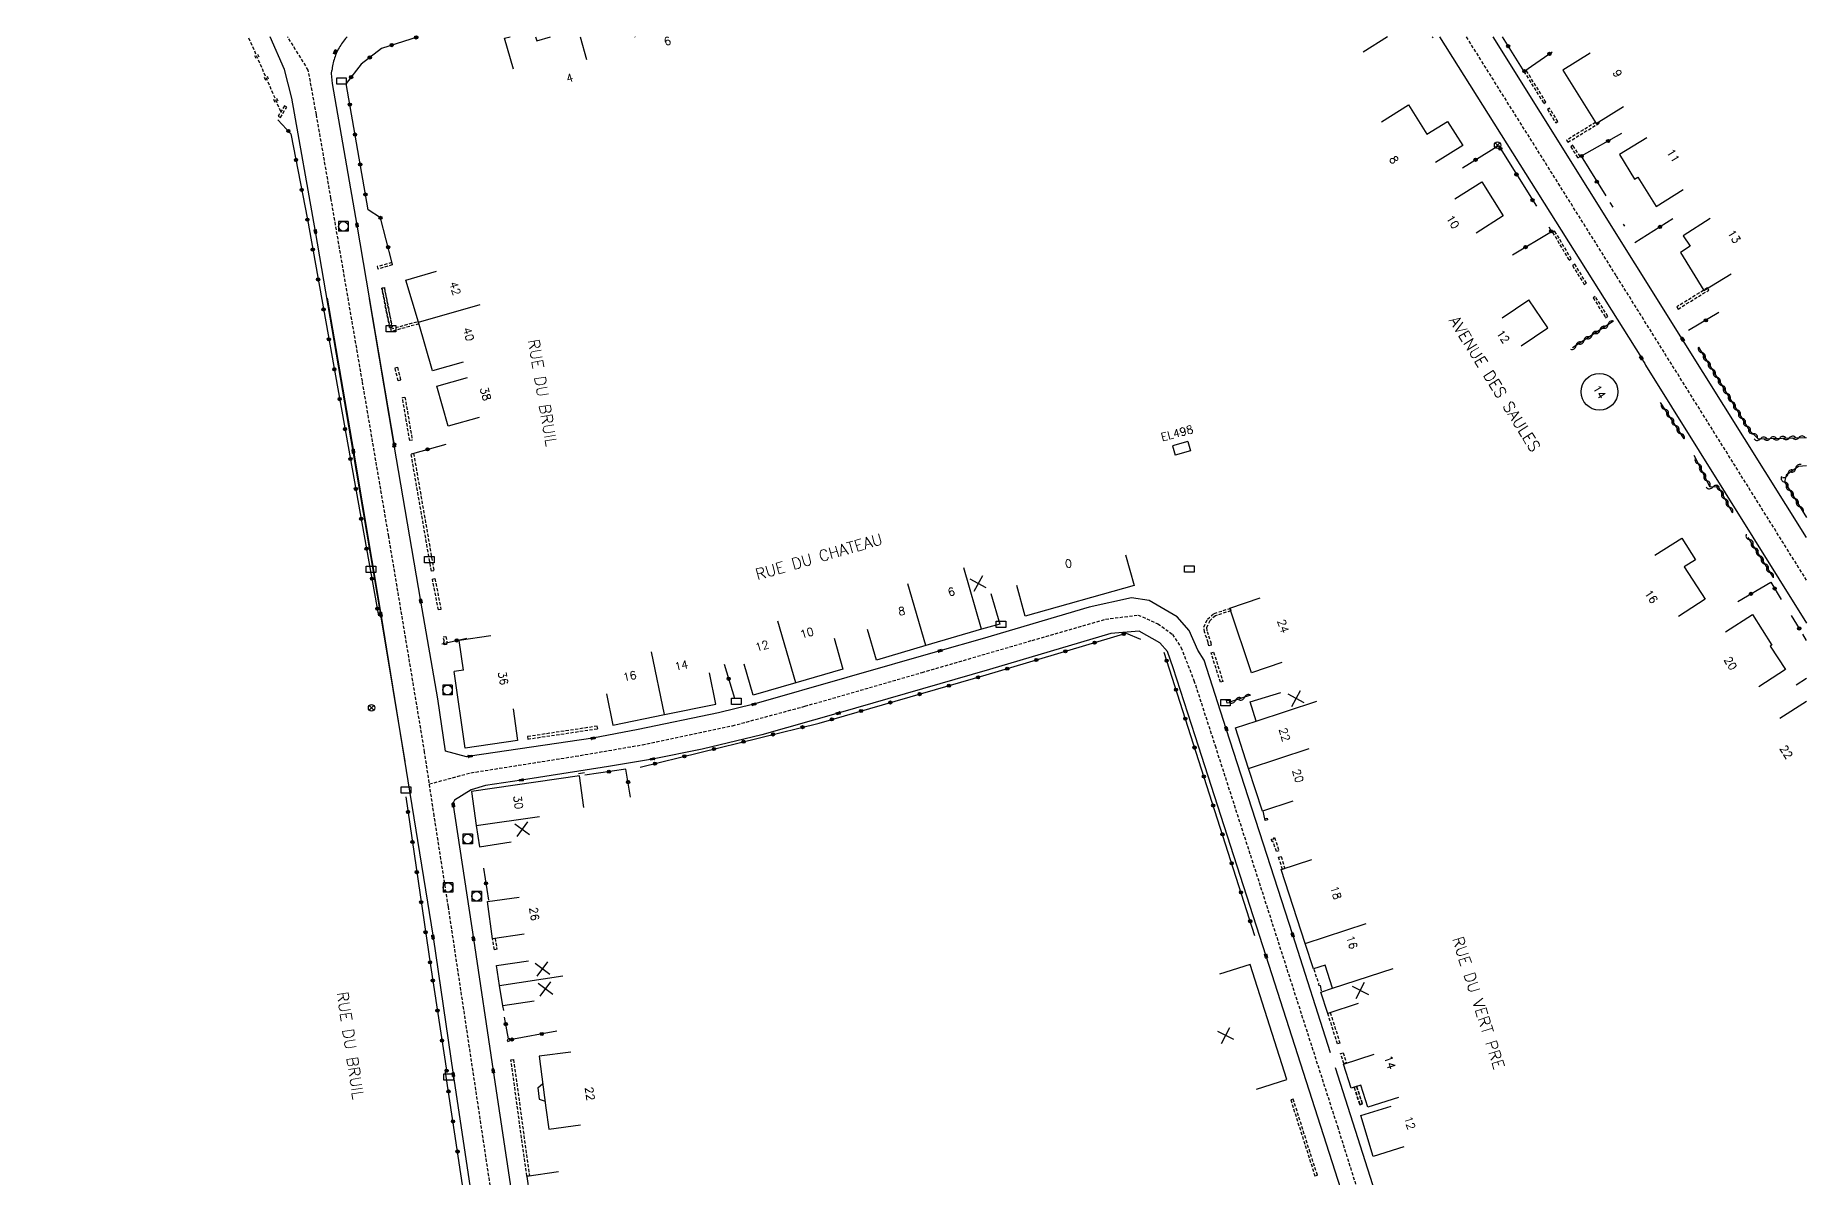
# Model space of a CAD drawing. Header units: millimetres. Extents: x 100515 to 101000, y 121512 to 122000.
# Drawn here: x 100723.3 to 101000, y 121821.7 to 122000.2 of the extents above; entities that cross this region are included whole.
import ezdxf
from ezdxf.enums import TextEntityAlignment as Align

# ---------------------------------------------------------------- set-up
doc = ezdxf.new("R2010")
doc.units = ezdxf.units.MM
doc.linetypes.add('DASHED', pattern=[0.75, 0.5, -0.25])
doc.layers.get('0').update_dxf_attribs({"linetype": 'CONTINUOUS'})
for name, color, linetype in [('W0001', 6, 'DASHED'), ('W0008', 7, 'CONTINUOUS'), ('W0100', 7, 'CONTINUOUS'), ('W0105', 7, 'CONTINUOUS'), ('W0112', 1, 'DASHED'), ('W0220', 5, 'DASHED'), ('W0310', 3, 'CONTINUOUS'), ('W0322', 7, 'CONTINUOUS'), ('W0400', 7, 'CONTINUOUS'), ('W0420', 7, 'CONTINUOUS'), ('W0469', 7, 'CONTINUOUS'), ('W0984', 7, 'CONTINUOUS'), ('W0989', 7, 'CONTINUOUS'), ('W0991', 7, 'CONTINUOUS'), ('W1102', 7, 'CONTINUOUS'), ('W1471', 7, 'CONTINUOUS')]:
    doc.layers.add(name, color=color, linetype=linetype)
doc.styles.get("Standard").update_dxf_attribs({"font": 'romans.shx', "width": 0.85})

# ---------------------------------------------------------------- blocks, each defined once
blk = doc.blocks.new('T400')
for p, q in [((-0.15, 0.3), (0.15, 0.3)), ((-0.15, -0.25), (-0.15, 0.3)), ((-0.15, 0.15), (0.15, 0.15)), ((-0.15, 0), (0.15, 0)), ((0.15, 0.3), (0.15, -0.25)), ((-0.15, -0.15), (0.15, -0.15)), ((-0.15, -0.25), (-0.15, -0.3)), ((-0.15, -0.3), (0.15, -0.3)), ((0.15, -0.3), (0.15, -0.25))]:
    blk.add_line(p, q)
blk = doc.blocks.new('T469')
at = {"color": 0, "linetype": 'Continuous', "flags": 128}
for points in [[(-0.35, 0.35), (0.35, -0.35)], [(-0.35, -0.35), (0.35, 0.35)]]:
    blk.add_lwpolyline(points, dxfattribs=at)
at = {"color": 0, "linetype": 'Continuous'}
blk.add_circle((0, 0), 0.5, dxfattribs=at)
blk = doc.blocks.new('t310o')
at = {"color": 0, "linetype": 'Continuous'}
for centre, start, end in [((-0.5, 0.38), 216.8699, 323.1304), ((0.5, -0.37), 36.8699, 143.1303)]:
    blk.add_arc(centre, 0.625, start, end, dxfattribs=at)
blk = doc.blocks.new('t322o')
at = {"color": 0, "linetype": 'Continuous'}
for radius in [0.25, 0.15]:
    blk.add_circle((0, 0), radius, dxfattribs=at)
blk = doc.blocks.new('t220o')
at = {"color": 0, "linetype": 'Continuous'}
for p, q in [((-0.25, 0.25), (0.25, 0.25)), ((-0.25, -0.25), (0.25, -0.25))]:
    blk.add_line(p, q, dxfattribs=at)
blk = doc.blocks.new('t991o')
at = {"color": 0, "linetype": 'Continuous'}
for p, q in [((-1, 1), (1, -1)), ((-1, -1), (1, 1))]:
    blk.add_line(p, q, dxfattribs=at)
blk = doc.blocks.new('T1471')
at = {"color": 0, "linetype": 'Continuous', "flags": 128}
blk.add_lwpolyline([(-0.75, -0.5), (-0.75, 0.5), (0.75, 0.5), (0.75, -0.5), (-0.75, -0.5)], dxfattribs=at)
blk = doc.blocks.new('T420')
for p, q in [((0.75, 0.75), (-0.75, 0.75)), ((-0.75, 0.75), (-0.75, -0.75)), ((0.75, 0.75), (0.75, -0.75)), ((0.75, -0.75), (-0.75, -0.75))]:
    blk.add_line(p, q)
blk.add_ellipse((0, 0), major_axis=(-0.53, 0.53), ratio=1, start_param=3.926991, end_param=10.210176)

msp = doc.modelspace()

# ---------------------------------------------------------------- linework, layer by layer
at = {"layer": 'W0001'}
for points in [[(100818.7, 121712.43), (100812.98, 121733.18), (100805.58, 121760), (100802.55, 121771.19), (100800.61, 121780.31), (100798.52, 121793.52), (100795.82, 121810.84), (100792.58, 121832.43), (100787.84, 121864.04), (100785.62, 121878.24), (100784.13, 121888.22), (100778.52, 121921.92), (100774.4, 121946.17), (100769.5, 121974.76), (100767.22, 121987.86), (100765.96, 121994.79), (100762.72, 122000)], [(101000, 121915.07), (100970.25, 121962.69), (100946.85, 122000)], [(100784.88, 121883.23), (100791.35, 121884.98), (100807.7, 121887.56), (100818.12, 121889.35), (100832.2, 121892.32), (100843.54, 121895.38), (100861.83, 121900.66), (100879.03, 121905.67), (100890.49, 121908.98), (100895.57, 121909.63), (100898.68, 121908.27), (100900.94, 121906.61), (100902.27, 121904.59), (100904.3, 121899.41), (100907.6, 121889.23), (100914.94, 121866.41), (100926.71, 121829.73), (100938.42, 121792.47), (100950.93, 121754.25)]]:
    msp.add_lwpolyline(points, dxfattribs=at)
at = {"layer": 'W0008'}
for p, q in [((100948.66, 121753.49), (100915.56, 121856.33)), ((100926.34, 121838.93), (100953.2, 121755))]:
    msp.add_line(p, q, dxfattribs=at)
for points in [[(100781.1, 121886.73), (100777.31, 121909.65), (100772.99, 121935.21), (100767.07, 121969.57), (100763.41, 121990.42), (100762.22, 121994.9), (100759.99, 122000)], [(100942.67, 122000), (100974.2, 121949.82), (100974.54, 121949.25), (100974.72, 121948.96), (100974.86, 121948.7), (100995.65, 121915.27), (101000, 121908.35)], [(101000, 121921.76), (100980.62, 121952.7), (100951.04, 122000)], [(100779.42, 121936.15), (100773.57, 121970.54), (100769.75, 121992.7), (100769.6, 121994.24), (100769.64, 121994.7)], [(100768.91, 121959.17), (100773.01, 121935.22), (100777.27, 121909.77), (100785.44, 121859.31), (100788.61, 121837.81), (100791.82, 121816.31), (100792.73, 121810.39), (100792.72, 121809.29), (100792.09, 121807.66), (100790.98, 121806.4), (100789.15, 121805.67), (100787.51, 121805.18), (100747.42, 121793.63), (100723.33, 121786.65)], [(100925.62, 121841.22), (100919.73, 121859.64), (100909.35, 121891.85), (100905.88, 121902.56), (100904.9, 121904.12), (100903.54, 121907.19), (100901.68, 121909.36), (100897.3, 121911.92), (100894.55, 121912.32), (100887.96, 121910.86), (100871.2, 121905.93), (100864.63, 121904.05), (100835.55, 121895.68), (100830.05, 121894.34), (100817.51, 121891.74), (100810.42, 121890.37), (100791.22, 121887.55), (100790.66, 121887.46), (100787.39, 121888.35), (100786.17, 121896.54), (100783.53, 121911.8), (100779.38, 121936.18), (100775.51, 121959.02)], [(100915.56, 121856.33), (100904.51, 121890.76), (100901.05, 121901.37), (100900.17, 121903.93), (100898.95, 121905.31), (100895.75, 121907.1), (100891.33, 121906.74), (100872.36, 121901.13), (100848.75, 121894.27), (100836.82, 121890.89), (100827.49, 121888.65), (100819.74, 121887.13), (100812.86, 121885.95), (100799.27, 121883.85), (100793.66, 121883.01), (100791.39, 121882.33), (100788.82, 121880.68), (100788.57, 121880.3), (100788.61, 121879.93), (100791.76, 121859.04), (100794.84, 121838.39), (100797.96, 121817.64)]]:
    msp.add_lwpolyline(points, dxfattribs=at)
at = {"layer": 'W0008', "flags": 128}
msp.add_lwpolyline([(100772.03, 122000), (100771.93, 121999.89), (100771.77, 121999.7), (100771.61, 121999.51), (100771.45, 121999.31), (100771.31, 121999.11), (100771.16, 121998.91), (100771.03, 121998.7), (100770.89, 121998.48), (100770.77, 121998.27), (100770.64, 121998.04), (100770.53, 121997.82), (100770.42, 121997.59), (100770.32, 121997.36), (100770.23, 121997.13), (100770.14, 121996.9), (100770.06, 121996.66), (100769.98, 121996.43), (100769.91, 121996.19), (100769.85, 121995.94), (100769.8, 121995.7), (100769.75, 121995.45), (100769.71, 121995.21), (100769.67, 121994.96), (100769.64, 121994.7)], dxfattribs=at)
at = {"layer": 'W0100'}
for p, q in [((100934.53, 122000), (100930.71, 121997.59)), ((100952.47, 121956.05), (100956.6, 121958.87)), ((100903.35, 121936.74), (100900.94, 121936.09)), ((100900.94, 121936.09), (100901.36, 121934.62)), ((100794.47, 121906.39), (100789.52, 121905.67)), ((100790.19, 121901.02), (100789.52, 121905.67)), ((100790.19, 121901.02), (100788.72, 121900.81)), ((100995.8, 121893.51), (101000, 121896.16)), ((100927.67, 121839.44), (100932.43, 121840.99)), ((100928.88, 121835.7), (100927.67, 121839.44)), ((100801.79, 121835.74), (100802.58, 121836.41)), ((100930.36, 121836.18), (100928.88, 121835.7)), ((100931.49, 121832.7), (100930.36, 121836.18)), ((100936.24, 121834.23), (100931.49, 121832.7))]:
    msp.add_line(p, q, dxfattribs=at)
at = {"layer": 'W0100', "flags": 128}
for points in [[(100798.01, 121994.94), (100796.63, 121999.75), (100797.5, 122000)], [(100801.46, 122000), (100801.64, 121999.38), (100803.8, 122000)], [(100808.4, 122000), (100809.43, 121996.42)], [(100817.01, 121999.94), (100816.99, 122000)]]:
    msp.add_lwpolyline(points, dxfattribs=at)
at = {"layer": 'W0100'}
for points in [[(100966.17, 121997.45), (100961.93, 121994.8), (100967.15, 121986.46), (100971.39, 121989.12)], [(100933.59, 121986.7), (100937.83, 121989.35), (100940.69, 121984.76), (100943.91, 121986.75), (100946.28, 121983), (100942.05, 121980.33)], [(100975.04, 121984.22), (100970.77, 121981.62), (100973.14, 121977.73), (100973.65, 121978.04), (100976.5, 121973.47), (100980.74, 121976.11)], [(100945.03, 121974.66), (100949.26, 121977.33), (100952.63, 121971.99), (100948.4, 121969.32)], [(100984.95, 121971.59), (100980.73, 121968.91), (100981.79, 121967.25), (100980.3, 121966.26), (100983.96, 121960.34), (100988.21, 121962.97)], [(100790.15, 121949.17), (100785.34, 121947.79), (100783.17, 121955.38), (100781.21, 121961.96), (100786, 121963.39)], [(100955.44, 121951.71), (100959.57, 121954.53), (100956.6, 121958.87)], [(100792.63, 121940.52), (100787.82, 121939.14), (100786.04, 121945.39), (100790.84, 121946.76)], [(100903.35, 121936.74), (100903.77, 121935.28), (100901.36, 121934.62)], [(100976.29, 121919.01), (100980.53, 121921.65), (100982.63, 121918.28), (100980.86, 121917.16), (100984.16, 121912.1), (100979.97, 121909.38)], [(100893.59, 121919.04), (100894.94, 121914.23), (100877.96, 121909.45), (100876.61, 121914.26)], [(100872.58, 121913.02), (100873.96, 121908.22), (100871.1, 121907.4), (100862.42, 121904.88), (100854.73, 121902.58), (100853.29, 121907.37)], [(100918.03, 121902.21), (100913.29, 121900.62), (100909.92, 121910.72), (100914.66, 121912.3)], [(100987.33, 121907.02), (100991.55, 121909.69), (100994.56, 121904.93), (100994.31, 121904.77), (100996.7, 121901.14), (100992.53, 121898.39)], [(100848.09, 121905.99), (100849.48, 121901.18), (100842.09, 121899.05), (100835.45, 121897.13), (100834.06, 121901.93)], [(100797.94, 121894.97), (100798.65, 121890.02), (100790.46, 121888.85), (100788.72, 121900.81)], [(100812.53, 121897.3), (100813.55, 121892.4), (100821.6, 121894.08), (100829.62, 121895.7), (100828.63, 121900.6)], [(100919.74, 121880.52), (100914.99, 121878.96), (100912.8, 121885.65), (100910.79, 121892.01), (100914.01, 121893.04), (100913.1, 121896.05), (100917.89, 121897.5)], [(100809.02, 121879.54), (100808.3, 121884.48), (100791.44, 121882.03), (100792.18, 121876.74), (100792.71, 121873.42), (100797.65, 121874.21)], [(100929.97, 121848.93), (100925.22, 121847.37), (100924.12, 121850.7), (100925.93, 121851.3), (100924.8, 121854.93), (100922.96, 121854.35), (100921.67, 121858.32), (100917.95, 121869.89), (100922.71, 121871.41)], [(100799.69, 121859.74), (100794.73, 121859.05), (100793.93, 121864.86), (100798.88, 121865.54)], [(100801.26, 121849.3), (100796.32, 121848.56), (100795.84, 121851.76), (100795.38, 121854.84), (100800.33, 121855.57)], [(100914.06, 121835.54), (100918.82, 121837.07), (100913.08, 121855.03), (100908.31, 121853.51)], [(100806.97, 121841.33), (100802.01, 121840.67), (100803.08, 121832.64), (100803.55, 121829.27), (100808.5, 121829.96)], [(100801.79, 121835.74), (100802.01, 121833.97), (100802.95, 121833.64)], [(100937.09, 121826.51), (100932.31, 121825.04), (100930.35, 121831.41), (100935.13, 121832.88)], [(100805.04, 121822.61), (100800.08, 121821.91), (100800.82, 121816.67), (100801.57, 121811.11), (100802.43, 121804.81), (100803.24, 121799.42), (100803.9, 121794.45), (100804.74, 121788.38), (100805.66, 121782.14), (100806.31, 121777.64)]]:
    msp.add_lwpolyline(points, dxfattribs=at)
at = {"layer": 'W0105'}
for p, q in [((100809.11, 121884.97), (100808.16, 121884.8)), ((100915.38, 121877.79), (100915.1, 121878.99)), ((100924.01, 121851.72), (100924.2, 121850.9))]:
    msp.add_line(p, q, dxfattribs=at)
at = {"layer": 'W0112'}
for p, q in [((100955.85, 121994.56), (100958.96, 121989.57)), ((100761.61, 121987.38), (100762.58, 121989.01)), ((100762.58, 121989.01), (100762.24, 121989.22)), ((100958.96, 121989.57), (100959.29, 121989.78)), ((100959.51, 121988.62), (100960.83, 121986.54)), ((100960.83, 121986.54), (100961.17, 121986.75)), ((100967.05, 121986.62), (100962.51, 121983.84)), ((100962.51, 121983.84), (100962.72, 121983.5)), ((100963.16, 121982.82), (100964.29, 121981.05)), ((100964.29, 121981.05), (100964.62, 121981.27)), ((100960.67, 121969.63), (100960.33, 121969.43)), ((100963.25, 121965.28), (100960.67, 121969.63)), ((100779.08, 121964.35), (100776.81, 121963.69)), ((100779, 121964.72), (100779.08, 121964.35)), ((100963.79, 121964.44), (100963.45, 121964.23)), ((100965.61, 121961.49), (100963.79, 121964.44)), ((100777.45, 121960.73), (100777.84, 121960.8)), ((100778.66, 121954.56), (100777.45, 121960.73)), ((100777.46, 121960.7), (100778.68, 121954.53)), ((100967, 121959.41), (100966.66, 121959.19)), ((100968.95, 121956.3), (100967, 121959.41)), ((100984.53, 121960.74), (100979.72, 121957.79)), ((100778.84, 121954.34), (100783.13, 121955.52)), ((100979.72, 121957.79), (100979.93, 121957.45)), ((100778.68, 121954.53), (100779.07, 121954.61)), ((100778.95, 121953.95), (100778.84, 121954.34)), ((100783.24, 121955.13), (100778.95, 121953.95)), ((100779.5, 121948.24), (100779.89, 121948.34)), ((100780, 121946.23), (100779.5, 121948.24)), ((100780.65, 121943.62), (100781.05, 121943.68)), ((100781.81, 121936.88), (100780.65, 121943.62)), ((100782.01, 121934.83), (100782.4, 121934.89)), ((100785.19, 121916.49), (100782.01, 121934.83)), ((100785.35, 121915.24), (100785.74, 121915.32)), ((100786.29, 121910.42), (100785.35, 121915.24)), ((100907.45, 121909.89), (100909.95, 121910.66)), ((100787.22, 121905.5), (100787.05, 121906.2)), ((100906.99, 121903.71), (100907.37, 121903.83)), ((100908.44, 121899.14), (100906.99, 121903.71)), ((100909.4, 121896.28), (100909.8, 121896.35)), ((100909.48, 121895.86), (100909.4, 121896.28)), ((100800.23, 121890.24), (100811.16, 121891.87)), ((100811.16, 121891.87), (100811.1, 121892.26)), ((100915.36, 121877.79), (100915.74, 121877.88)), ((100915.42, 121877.51), (100915.36, 121877.79)), ((100916.49, 121874.23), (100916.41, 121874.59)), ((100917.53, 121871.77), (100917.91, 121871.89)), ((100918.13, 121869.88), (100917.53, 121871.77)), ((100794.73, 121859.06), (100795.13, 121859.13)), ((100795.03, 121857.33), (100794.73, 121859.06)), ((100925.21, 121847.38), (100925.59, 121847.5)), ((100926.73, 121842.6), (100925.21, 121847.38)), ((100797.01, 121843.26), (100797.15, 121842.99)), ((100797.15, 121842.99), (100797.51, 121843.16)), ((100797.61, 121840.12), (100798.01, 121840.17)), ((100800.09, 121821.96), (100797.61, 121840.12)), ((100927.22, 121841.11), (100927.6, 121841.23)), ((100927.74, 121839.53), (100927.22, 121841.11)), ((100919.8, 121833.99), (100919.42, 121833.87)), ((100923.58, 121822.09), (100919.8, 121833.99)), ((100929.34, 121835.87), (100929.72, 121835.99)), ((100930.2, 121833.14), (100929.34, 121835.87)), ((100929.35, 121835.83), (100930.23, 121833.11)), ((100930.23, 121833.11), (100930.61, 121833.23))]:
    msp.add_line(p, q, dxfattribs=at)
for points in [[(100959.29, 121989.78), (100956.19, 121994.77), (100955.85, 121994.56)], [(100762.24, 121989.22), (100761.27, 121987.58), (100761.61, 121987.38)], [(100961.17, 121986.75), (100959.85, 121988.84), (100959.51, 121988.62)], [(100962.72, 121983.5), (100967.67, 121986.53), (100967.56, 121986.72)], [(100964.62, 121981.27), (100963.5, 121983.03), (100963.16, 121982.82)], [(100960.33, 121969.43), (100962.9, 121965.07), (100963.25, 121965.28)], [(100779, 121964.72), (100776.73, 121964.07), (100776.81, 121963.69)], [(100963.45, 121964.23), (100965.27, 121961.28), (100965.61, 121961.49)], [(100777.84, 121960.8), (100779.05, 121954.63), (100778.66, 121954.56)], [(100779.07, 121954.61), (100777.86, 121960.78), (100777.46, 121960.7)], [(100966.66, 121959.19), (100968.61, 121956.09), (100968.95, 121956.3)], [(100979.93, 121957.45), (100984.74, 121960.4), (100984.53, 121960.74)], [(100779.89, 121948.34), (100780.39, 121946.32), (100780, 121946.23)], [(100781.05, 121943.68), (100782.2, 121936.95), (100781.81, 121936.88)], [(100782.4, 121934.89), (100785.58, 121916.55), (100785.19, 121916.49)], [(100785.74, 121915.32), (100786.68, 121910.49), (100786.29, 121910.42)], [(100906.63, 121904.81), (100906.51, 121905.21), (100906.54, 121905.32), (100905.96, 121906.99), (100905.87, 121907.74), (100906.43, 121908.98), (100907.45, 121909.89)], [(100909.95, 121910.66), (100910.06, 121910.28), (100907.65, 121909.53), (100906.76, 121908.74), (100906.28, 121907.67), (100906.35, 121907.08), (100906.95, 121905.34), (100906.92, 121905.22)], [(100787.05, 121906.2), (100787.44, 121906.29), (100787.67, 121905.31), (100787.54, 121905.23)], [(100787.16, 121904.96), (100787.12, 121905.43), (100787.22, 121905.5)], [(100787.54, 121905.23), (100787.56, 121905), (100787.16, 121904.96)], [(100906.92, 121905.22), (100907.01, 121904.94), (100906.63, 121904.81)], [(100907.37, 121903.83), (100908.82, 121899.26), (100908.44, 121899.14)], [(100909.8, 121896.35), (100909.87, 121895.93), (100909.48, 121895.86)], [(100811.1, 121892.26), (100800.18, 121890.63), (100800.23, 121890.24)], [(100915.74, 121877.88), (100915.81, 121877.61), (100915.42, 121877.51)], [(100916.41, 121874.59), (100916.8, 121874.67), (100916.77, 121874.81), (100916.9, 121874.87)], [(100917.18, 121872.66), (100916.65, 121874.31), (100916.49, 121874.23)], [(100916.9, 121874.87), (100917.56, 121872.79), (100917.18, 121872.66)], [(100917.91, 121871.89), (100918.51, 121870), (100918.13, 121869.88)], [(100795.13, 121859.13), (100795.42, 121857.4), (100795.03, 121857.33)], [(100923.01, 121854.29), (100923.79, 121852.04), (100923.71, 121851.85), (100924, 121851.72)], [(100925.59, 121847.5), (100927.11, 121842.73), (100926.73, 121842.6)], [(100797.51, 121843.16), (100797.37, 121843.44), (100797.01, 121843.26)], [(100798.01, 121840.17), (100800.49, 121822.01), (100800.09, 121821.96)], [(100927.6, 121841.23), (100928.12, 121839.66), (100927.74, 121839.53)], [(100919.42, 121833.87), (100923.2, 121821.97), (100923.58, 121822.09)], [(100930.61, 121833.23), (100929.73, 121835.95), (100929.35, 121835.83)], [(100929.72, 121835.99), (100930.59, 121833.26), (100930.2, 121833.14)]]:
    msp.add_lwpolyline(points, dxfattribs=at)
at = {"layer": 'W0220'}
msp.add_lwpolyline([(100761.67, 121988.32), (100756.59, 122000)], dxfattribs=at)
at = {"layer": 'W0310'}
for p, q in [((100941.67, 121999.83), (100941.53, 122000)), ((100969.83, 121955.57), (100963.42, 121951.36)), ((100980.89, 121937.15), (100977.17, 121942.85)), ((100994.82, 121915.47), (100990.9, 121921.74)), ((100913.14, 121897.11), (100910.02, 121896.04))]:
    msp.add_line(p, q, dxfattribs=at)
for points in [[(100983.11, 121951.47), (100991.04, 121938.52), (100992.44, 121937.16), (101000, 121937.38)], [(100988.42, 121925.6), (100986.23, 121929.66), (100984.95, 121929.62), (100982.43, 121934.57)], [(101000, 121932.92), (100998.72, 121932.85), (100996.79, 121931.51), (100996.55, 121930.44), (101000, 121924.85)]]:
    msp.add_lwpolyline(points, dxfattribs=at)
at = {"layer": 'W0322'}
for p, q in [((100774.24, 121995.72), (100771.88, 121992.7)), ((100969.26, 121974.09), (100969.72, 121973.35)), ((100971.37, 121970.71), (100971.57, 121970.39)), ((100979.11, 121971.54), (100973.15, 121967.81)), ((100986.29, 121956.91), (100981.57, 121954.07)), ((100782.3, 121934.89), (100787.5, 121936.31)), ((100997.61, 121909.57), (100998.85, 121907.53)), ((100786.82, 121905.14), (100790.72, 121906.01)), ((101000, 121905.67), (100999.41, 121906.63)), ((100913.83, 121859.52), (100899.63, 121903.78)), ((100830.94, 121901.95), (100832.52, 121896.64)), ((100998.38, 121898.73), (101000, 121899.75)), ((100781.18, 121881.21), (100785.04, 121854.86)), ((100793.34, 121870.05), (100794.12, 121865.08)), ((100785.04, 121854.86), (100787.62, 121838.14)), ((100796.49, 121847.85), (100796.35, 121848.54)), ((100797.23, 121843.38), (100796.61, 121846.78)), ((100804.77, 121844.59), (100797.43, 121843.24)), ((100791.73, 121809.35), (100787.41, 121838.18))]:
    msp.add_line(p, q, dxfattribs=at)
at = {"layer": 'W0322', "flags": 128}
msp.add_lwpolyline([(100783.14, 122000), (100777.37, 121998.18), (100774.24, 121995.72)], dxfattribs=at)
at = {"layer": 'W0322'}
for points in [[(100952.47, 122000), (100955.84, 121994.56), (100960.27, 121997.62)], [(100779.03, 121964.8), (100777.23, 121971.72), (100775.29, 121972.95), (100771.88, 121992.7)], [(100761.21, 121986.99), (100763.25, 121984.84), (100765.81, 121971.42), (100776.94, 121909.53)], [(100946.27, 121979.53), (100951.87, 121982.98), (100957.79, 121973.51)], [(100971.07, 121984.88), (100964.79, 121981.32), (100968.62, 121975.13)], [(100954.06, 121965.91), (100960.13, 121969.54), (100959.8, 121970.25)], [(100989.27, 121911.74), (100994.42, 121914.77), (100996.03, 121912.08)], [(100817.8, 121885.83), (100845.74, 121892.75), (100871.82, 121900.26), (100893.7, 121906.78), (100895.93, 121905.88)], [(100816.31, 121881.18), (100815.57, 121885.54), (100809.14, 121884.59)]]:
    msp.add_lwpolyline(points, dxfattribs=at)
at = {"layer": 'W1102'}
for p, q in [((100783.17, 121955.38), (100792.79, 121958.13)), ((100871.1, 121907.4), (100868.35, 121917.01)), ((100862.42, 121904.88), (100859.63, 121914.48)), ((100842.09, 121899.05), (100839.32, 121908.66)), ((100821.6, 121894.08), (100819.56, 121903.87)), ((100914.01, 121893.04), (100923.51, 121896.16)), ((100912.8, 121885.65), (100922.3, 121888.77)), ((100792.18, 121876.74), (100802.09, 121878.13)), ((100921.67, 121858.32), (100931.18, 121861.42)), ((100795.84, 121851.76), (100805.73, 121853.24)), ((100925.93, 121851.3), (100935.44, 121854.4))]:
    msp.add_line(p, q, dxfattribs=at)
msp.add_circle((100967.64, 121944.52), 2.87, dxfattribs=at)

# ---------------------------------------------------------------- block references
at = {"layer": 'W0220', "rotation": 113.5233845803646}
for p in [(100757.93, 121996.91), (100757.93, 121996.91), (100757.93, 121996.91), (100757.93, 121996.91), (100757.93, 121996.91), (100759.43, 121993.48), (100759.43, 121993.48), (100759.43, 121993.48), (100759.43, 121993.48), (100759.43, 121993.48), (100759.43, 121993.48), (100760.92, 121990.04)]:
    msp.add_blockref('t220o', p, dxfattribs=at)
at = {"layer": 'W0310'}
for p, rotation in [((100969, 121955.02), 213.2303104708935), ((100965.23, 121952.55), 213.2303104708935), ((100966.49, 121953.37), 213.2303104708935), ((100967.74, 121954.2), 213.2303104708935), ((100963.98, 121951.73), 213.2303104708935), ((100983.63, 121950.62), 301.5014048984527), ((100984.41, 121949.34), 301.5014048984527), ((100985.2, 121948.06), 301.5014048984527), ((100985.98, 121946.78), 301.5014048984527), ((100986.77, 121945.5), 301.5014048984527), ((100987.55, 121944.22), 301.5014048984527), ((100977.88, 121941.76), 123.0877115986643), ((100978.7, 121940.5), 123.0877115986643), ((100988.33, 121942.94), 301.5014048984527), ((100989.12, 121941.66), 301.5014048984527), ((100979.52, 121939.25), 123.0877115986643), ((100980.34, 121937.99), 123.0877115986643), ((100989.9, 121940.38), 301.5014048984527), ((100990.69, 121939.1), 301.5014048984527), ((100991.63, 121937.95), 315.7905097078992), ((100992.81, 121937.17), 1.612513456925323), ((100994.31, 121937.21), 1.612513456925323), ((100995.8, 121937.26), 1.612513456925323), ((100997.3, 121937.3), 1.612513456925323), ((100998.8, 121937.34), 1.612513456925323), ((100983.09, 121933.27), 116.9707373673613), ((100998.31, 121932.57), 214.7276532218531), ((100983.76, 121931.94), 116.9707373673613), ((100984.45, 121930.6), 116.9707373673613), ((100996.58, 121930.4), 301.659274968835), ((100997.08, 121931.71), 214.7276532218531), ((100985.34, 121929.63), 182.149348434631), ((100986.52, 121929.12), 118.3914145128688), ((100987.23, 121927.8), 118.3914145128688), ((100997.37, 121929.12), 301.659274968835), ((100998.16, 121927.84), 301.659274968835), ((100987.95, 121926.48), 118.3914145128688), ((100998.94, 121926.57), 301.659274968835), ((100991.11, 121921.4), 122.0159886668467), ((100991.9, 121920.13), 122.0159886668467), ((100992.7, 121918.86), 122.0159886668467), ((100993.5, 121917.59), 122.0159886668467), ((100994.29, 121916.31), 122.0159886668467), ((100912.2, 121896.78), 198.7924316307908), ((100910.78, 121896.3), 198.7924316307908)]:
    msp.add_blockref('t310o', p, dxfattribs=dict(at, rotation=rotation))
at = {"layer": 'W0322'}
for p, rotation in [((100782.8, 121999.89), 197.5384573965777), ((100775.56, 121996.76), 218.1013250396767), ((100778.99, 121998.69), 197.5384573965777), ((100953.39, 121998.52), 301.7938107687987), ((100959.83, 121997.32), 34.66208013775011), ((100772.64, 121993.69), 229.1861184917291), ((100955.92, 121994.62), 34.66208013775011), ((100772.45, 121989.39), 99.81704073760567), ((100762.84, 121985.26), 313.5243324087787), ((100773.26, 121984.71), 99.81704073760567), ((100969, 121983.71), 209.5468524908279), ((100764.03, 121980.75), 280.8334588774618), ((100774.07, 121980.03), 99.81704073760567), ((100948.29, 121980.77), 31.62129313119782), ((100952.16, 121982.51), 302.01946726415), ((100964.87, 121981.36), 209.5468524908279), ((100954.68, 121978.48), 302.01946726415), ((100967.24, 121977.35), 301.6765267442137), ((100764.92, 121976.08), 280.8334588774618), ((100774.88, 121975.35), 99.81704073760567), ((100957.19, 121974.46), 302.01946726415), ((100777.24, 121971.7), 104.6042729001185), ((100765.81, 121971.42), 280.1890116190805), ((100960.11, 121969.59), 114.918942757296), ((100977.1, 121970.28), 212.0614367969013), ((100766.65, 121966.74), 280.1890116190805), ((100778.43, 121967.1), 104.6042729001185), ((100956.1, 121967.13), 30.85247625447258), ((100767.49, 121962.07), 280.1890116190805), ((100768.34, 121957.39), 280.1890116190805), ((100984.25, 121955.68), 210.9851705877613), ((100769.18, 121952.72), 280.1890116190805), ((100770.02, 121948.04), 280.1890116190805), ((100770.86, 121943.37), 280.1890116190805), ((100771.7, 121938.69), 280.1890116190805), ((100772.54, 121934.02), 280.1890116190805), ((100784.59, 121935.52), 15.25598451599468), ((100773.38, 121929.34), 280.1890116190805), ((100774.22, 121924.67), 280.1890116190805), ((100775.06, 121919.99), 280.1890116190805), ((100775.9, 121915.32), 280.1890116190805), ((100995.01, 121913.78), 301.0107943860206), ((100991.32, 121912.94), 30.51954683566909), ((100776.74, 121910.64), 280.1890116190805), ((100789.14, 121905.66), 12.62821338130533), ((100888.79, 121905.31), 16.58631575210964), ((100893.34, 121906.67), 16.58631575210964), ((100998.85, 121907.54), 301.4785250365296), ((100879.68, 121902.6), 16.58631575210964), ((100884.24, 121903.96), 16.58631575210964), ((100900.04, 121902.49), 107.7844349009987), ((100831.62, 121899.67), 286.5874908901095), ((100870.57, 121899.9), 16.06116826271198), ((100875.13, 121901.24), 16.58631575210964), ((100861.45, 121897.27), 16.06116826271198), ((100866.01, 121898.59), 16.06116826271198), ((100901.49, 121897.96), 107.7844349009987), ((100852.32, 121894.64), 16.06116826271198), ((100856.88, 121895.96), 16.06116826271198), ((100843.16, 121892.11), 13.90481800255792), ((100847.75, 121893.33), 16.06116826271198), ((100902.95, 121893.44), 107.7844349009987), ((100829.33, 121888.69), 13.90481800255792), ((100833.94, 121889.83), 13.90481800255792), ((100838.55, 121890.97), 13.90481800255792), ((100904.4, 121888.92), 107.7844349009987), ((100820.11, 121886.4), 13.90481800255792), ((100824.72, 121887.55), 13.90481800255792), ((100812.9, 121885.15), 188.4331663532918), ((100815.91, 121883.52), 99.63483327773665), ((100905.85, 121884.4), 107.7844349009987), ((100781.53, 121878.86), 278.3279683115235), ((100907.3, 121879.87), 107.7844349009987), ((100908.75, 121875.35), 107.7844349009987), ((100782.22, 121874.16), 278.3279683115235), ((100782.9, 121869.46), 278.3279683115235), ((100910.2, 121870.83), 107.7844349009987), ((100793.71, 121867.7), 279.0070254945505), ((100783.59, 121864.76), 278.3279683115235), ((100911.65, 121866.3), 107.7844349009987), ((100913.1, 121861.78), 107.7844349009987), ((100784.28, 121860.06), 278.3279683115235), ((100784.97, 121855.36), 278.3279683115235), ((100785.4, 121852.52), 278.768049585019), ((100786.13, 121847.82), 278.768049585019), ((100796.8, 121845.71), 100.3598285677397), ((100786.85, 121843.13), 278.768049585019), ((100797.77, 121843.3), 190.4344026311876), ((100802.44, 121844.16), 190.4344026311876), ((100787.57, 121838.43), 278.768049585019), ((100787.86, 121835.18), 98.52379989459541), ((100788.56, 121830.49), 98.52379989459541), ((100789.27, 121825.79), 98.52379989459541)]:
    msp.add_blockref('t322o', p, dxfattribs=dict(at, rotation=rotation))
at = {"layer": 'W0400'}
for p, rotation in [((100770.15, 121997.6), 156.1251667219719), ((100767.07, 121969.57), 9.77449208430091), ((100773.57, 121970.54), 189.6548788702075), ((100980.62, 121952.7), 212.0215454095174), ((100974.2, 121949.82), 32.14205932617183), ((100779.42, 121936.15), 159.4599430594959), ((100779.38, 121936.18), 189.6402280542311), ((100772.99, 121935.21), 9.588032110893208), ((100773.01, 121935.22), 9.719839747943222), ((100783.53, 121911.8), 189.8365152850666), ((100777.27, 121909.77), 9.493069790882833), ((100777.31, 121909.65), 9.395695158394846), ((100864.63, 121904.05), 285.9920860722893), ((100835.55, 121895.68), 286.0484147073036), ((100848.75, 121894.27), 106.2009099606658), ((100909.35, 121891.85), 197.8632401955942), ((100810.42, 121890.37), 280.9337155735249), ((100791.22, 121887.55), 278.3684559135874), ((100819.74, 121887.13), 101.0489877933249), ((100799.27, 121883.85), 98.77476374858513), ((100788.61, 121879.93), 186.0090478530941), ((100785.44, 121859.31), 9.193487858832805), ((100791.76, 121859.04), 188.5761350780875), ((100919.73, 121859.64), 197.7222488715054), ((100915.56, 121856.33), 17.80915503414404), ((100788.61, 121837.81), 8.388113562727337), ((100794.84, 121838.39), 188.4763326819532)]:
    msp.add_blockref('T400', p, dxfattribs=dict(at, rotation=rotation))
at = {"layer": 'W0420'}
for p in [(100771.45, 121970.36), (100787.7, 121897.92), (100790.87, 121874.62), (100787.76, 121867.05), (100792.24, 121865.69)]:
    msp.add_blockref('T420', p, dxfattribs=at)
at = {"layer": 'W0469'}
for p in [(100951.73, 121983.06), (100775.84, 121895.13)]:
    msp.add_blockref('T469', p, dxfattribs=at)
at = {"layer": 'W0991'}
for p, rotation in [((100870.6, 121914.54), 195.9793324243564), ((100920.26, 121896.57), 106.8240053555203), ((100799.36, 121876.18), 279.0756289181774), ((100802.54, 121854.32), 98.4167150748956), ((100803, 121851.19), 98.49089739482709), ((100930.29, 121850.97), 18.14876170105186), ((100909.28, 121843.92), 107.7430046545273)]:
    msp.add_blockref('t991o', p, dxfattribs=dict(at, rotation=rotation))
at = {"layer": 'W1471'}
for p in [(100771.14, 121993.09), (100778.89, 121954.38), (100775.74, 121916.76), (100784.87, 121918.29), (100903.59, 121916.84), (100874.15, 121908.17), (100832.81, 121896.14), (100909.23, 121895.94), (100781.21, 121882.3), (100787.87, 121837.43)]:
    msp.add_blockref('T1471', p, dxfattribs=at)

# ---------------------------------------------------------------- texts
at = {"layer": 'W0984'}
for s, rotation, p in [('14', 302.5435, (100967.64, 121944.52)), ('EL498', 15.1353, (100901.67, 121938.06))]:
    msp.add_text(s, height=1.25, rotation=rotation, dxfattribs=at).set_placement(p, align=Align.MIDDLE)
at = {"layer": 'W0989'}
for s, rotation, p in [('AVENUE DES SAULES', 301.9977, (100951.31, 121945.77)), ('RUE DU BRUIL', 279.6221, (100802.55, 121944.37)), ('RUE DU CHATEAU', 16.0479, (100845.72, 121918.75)), ('RUE DU VERT PRE', 287.7229, (100948.75, 121849.04)), ('RUE DU BRUIL', 278.563, (100772.53, 121842.37))]:
    msp.add_text(s, height=1.75, rotation=rotation, dxfattribs=at).set_placement(p, align=Align.MIDDLE)
at = {"layer": 'W0991'}
for s, rotation, p in [('6', 16.1163, (100822.06, 121999.32)), ('4', 16.0707, (100806.78, 121993.57)), ('9', 302.0429, (100970.47, 121994.26)), ('8', 301.9667, (100935.55, 121980.76)), ('11', 301.3367, (100979.17, 121981.43)), ('10', 302.2374, (100944.73, 121971.08)), ('13', 302.3515, (100988.67, 121968.79)), ('42', 286.6248, (100788.9, 121960.67)), ('40', 285.964, (100790.99, 121953.51)), ('12', 304.2769, (100952.59, 121953.15)), ('38', 285.9615, (100793.66, 121944.19)), ('0', 8.4375, (100884.7, 121917.68)), ('6', 15.655, (100866.4, 121913.26)), ('16', 303.087, (100975.73, 121912.52)), ('8', 8.4375, (100858.65, 121910.24)), ('24', 288.4491, (100918.24, 121907.89)), ('12', 16.1081, (100836.83, 121904.82)), ('10', 16.1002, (100843.84, 121906.84)), ('20', 302.2883, (100988.12, 121902.08)), ('36', 280.9755, (100796.39, 121899.75)), ('16', 11.7639, (100816.15, 121900.09)), ('14', 11.4537, (100824.22, 121901.75)), ('22', 287.5404, (100918.47, 121890.94)), ('22', 302.2138, (100996.83, 121888.23)), ('20', 288.1478, (100920.55, 121884.49)), ('30', 278.0072, (100798.75, 121880.36)), ('18', 287.8116, (100926.48, 121866.24)), ('26', 277.8856, (100801.27, 121862.92)), ('16', 288.0501, (100928.97, 121858.5)), ('14', 287.9803, (100934.93, 121839.76)), ('14', 287.8892, (100934.94, 121839.72)), ('22', 277.913, (100809.95, 121834.82)), ('12', 287.1023, (100938.02, 121830.28))]:
    msp.add_text(s, height=1.25, rotation=rotation, dxfattribs=at).set_placement(p, align=Align.MIDDLE)

doc.saveas('drawing.dxf')
